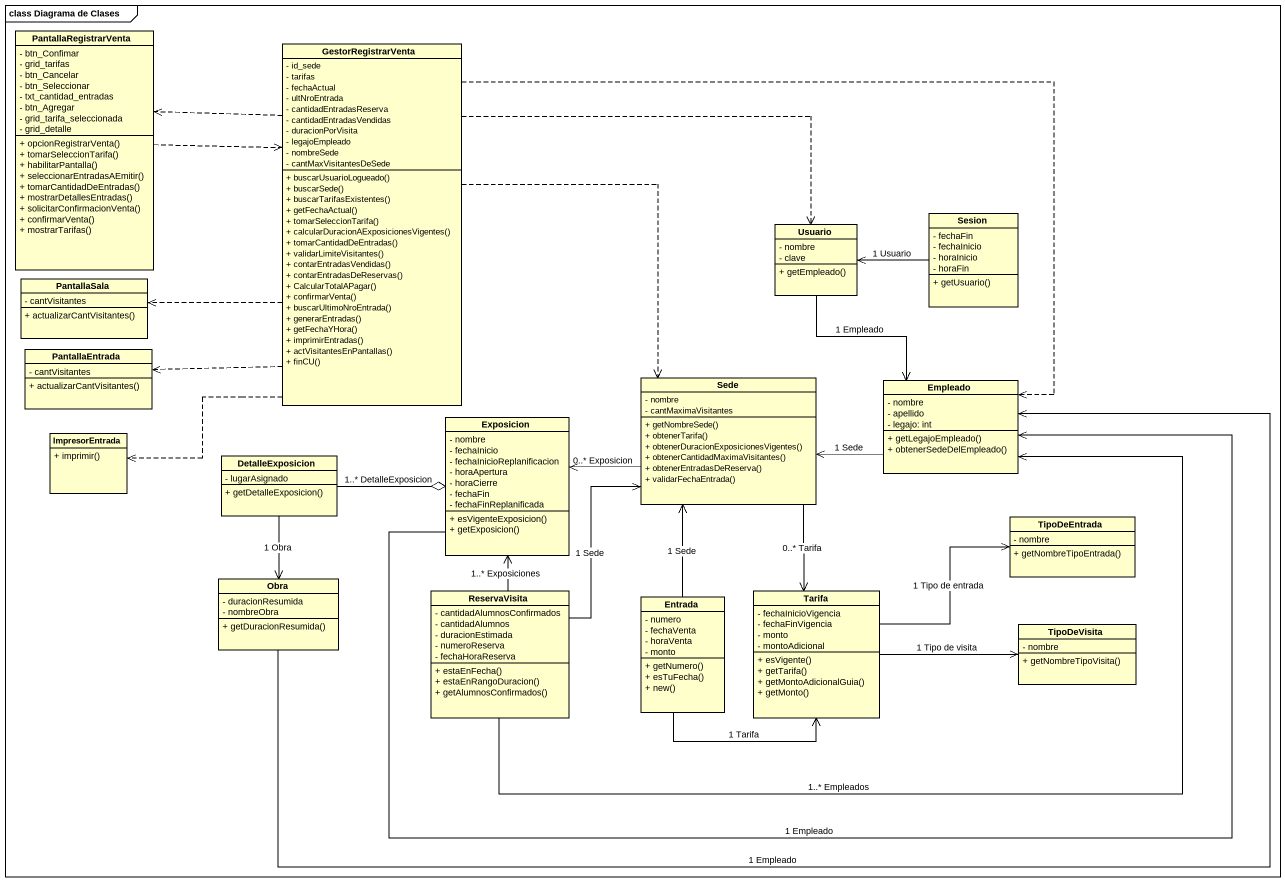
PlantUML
@startuml
mainframe class Diagrama de Clases
hide circle
hide empty members
skinparam classAttributeIconSize 0
class PantallaRegistrarVenta {
  - btn_Confimar
  - grid_tarifas
  - btn_Cancelar
  - btn_Seleccionar
  - txt_cantidad_entradas
  - btn_Agregar
  - grid_tarifa_seleccionada
  - grid_detalle
  + opcionRegistrarVenta()
  + tomarSeleccionTarifa()
  + habilitarPantalla()
  + seleccionarEntradasAEmitir()
  + tomarCantidadDeEntradas()
  + mostrarDetallesEntradas()
  + solicitarConfirmacionVenta()
  + confirmarVenta()
  + mostrarTarifas()
}
class GestorRegistrarVenta {
  - id_sede
  - tarifas
  - fechaActual
  - ultNroEntrada
  - cantidadEntradasReserva
  - cantidadEntradasVendidas
  - duracionPorVisita
  - legajoEmpleado
  - nombreSede
  - cantMaxVisitantesDeSede
  + buscarUsuarioLogueado()
  + buscarSede()
  + buscarTarifasExistentes()
  + getFechaActual()
  + tomarSeleccionTarifa()
  + calcularDuracionAExposicionesVigentes()
  + tomarCantidadDeEntradas()
  + validarLimiteVisitantes()
  + contarEntradasVendidas()
  + contarEntradasDeReservas()
  + CalcularTotalAPagar()
  + confirmarVenta()
  + buscarUltimoNroEntrada()
  + generarEntradas()
  + getFechaYHora()
  + imprimirEntradas()
  + actVisitantesEnPantallas()
  + finCU()
}
class Usuario {
  - nombre
  - clave
  + getEmpleado()
}
class Sesion {
  - fechaFin
  - fechaInicio
  - horaInicio
  - horaFin
  + getUsuario()
}
class PantallaSala {
  - cantVisitantes
  + actualizarCantVisitantes()
}
class PantallaEntrada {
  - cantVisitantes
  + actualizarCantVisitantes()
}
class Sede {
  - nombre
  - cantMaximaVisitantes
  + getNombreSede()
  + obtenerTarifa()
  + obtenerDuracionExposicionesVigentes()
  + obtenerCantidadMaximaVisitantes()
  + obtenerEntradasDeReserva()
  + validarFechaEntrada()
}
class Empleado {
  - nombre
  - apellido
  - legajo: int
  + getLegajoEmpleado()
  + obtenerSedeDelEmpleado()
}
class ImpresorEntrada {
  + imprimir()
}
class Exposicion {
  - nombre
  - fechaInicio
  - fechaInicioReplanificacion
  - horaApertura
  - horaCierre
  - fechaFin
  - fechaFinReplanificada
  + esVigenteExposicion()
  + getExposicion()
}
class DetalleExposicion {
  - lugarAsignado
  + getDetalleExposicion()
}
class TipoDeEntrada {
  - nombre
  + getNombreTipoEntrada()
}
class Obra {
  - duracionResumida
  - nombreObra
  + getDuracionResumida()
}
class ReservaVisita {
  - cantidadAlumnosConfirmados
  - cantidadAlumnos
  - duracionEstimada
  - numeroReserva
  - fechaHoraReserva
  + estaEnFecha()
  + estaEnRangoDuracion()
  + getAlumnosConfirmados()
}
class Entrada {
  - numero
  - fechaVenta
  - horaVenta
  - monto
  + getNumero()
  + esTuFecha()
  + new()
}
class Tarifa {
  - fechaInicioVigencia
  - fechaFinVigencia
  - monto
  - montoAdicional
  + esVigente()
  + getTarifa()
  + getMontoAdicionalGuia()
  + getMonto()
}
class TipoDeVisita {
  - nombre
  + getNombreTipoVisita()
}
PantallaRegistrarVenta .right.> GestorRegistrarVenta
GestorRegistrarVenta .left.> PantallaRegistrarVenta
GestorRegistrarVenta .right.> Usuario
GestorRegistrarVenta .left.> PantallaSala
GestorRegistrarVenta .left.> PantallaEntrada
GestorRegistrarVenta ..> Sede
GestorRegistrarVenta .right.> Empleado
GestorRegistrarVenta ..> ImpresorEntrada
Usuario --> Empleado : 1 Empleado
Sesion -left-> Usuario : 1 Usuario
Sede -left-> Exposicion : 0..* Exposicion
Sede <-- ReservaVisita : 1 Sede
Sede --> Tarifa : 0..* Tarifa
Empleado -left-> Sede : 1 Sede
Exposicion -right-> Empleado : 1 Empleado
Exposicion <-- ReservaVisita : 1..* Exposiciones
DetalleExposicion -right-o Exposicion : 1..* DetalleExposicion
DetalleExposicion --> Obra : 1 Obra
Obra -right-> Empleado : 1 Empleado
ReservaVisita -right-> Empleado : 1..* Empleados
Entrada -up-> Sede : 1 Sede
Entrada -right-> Tarifa : 1 Tarifa
Tarifa -right-> TipoDeEntrada : 1 Tipo de entrada
Tarifa -right-> TipoDeVisita : 1 Tipo de visita
@enduml
